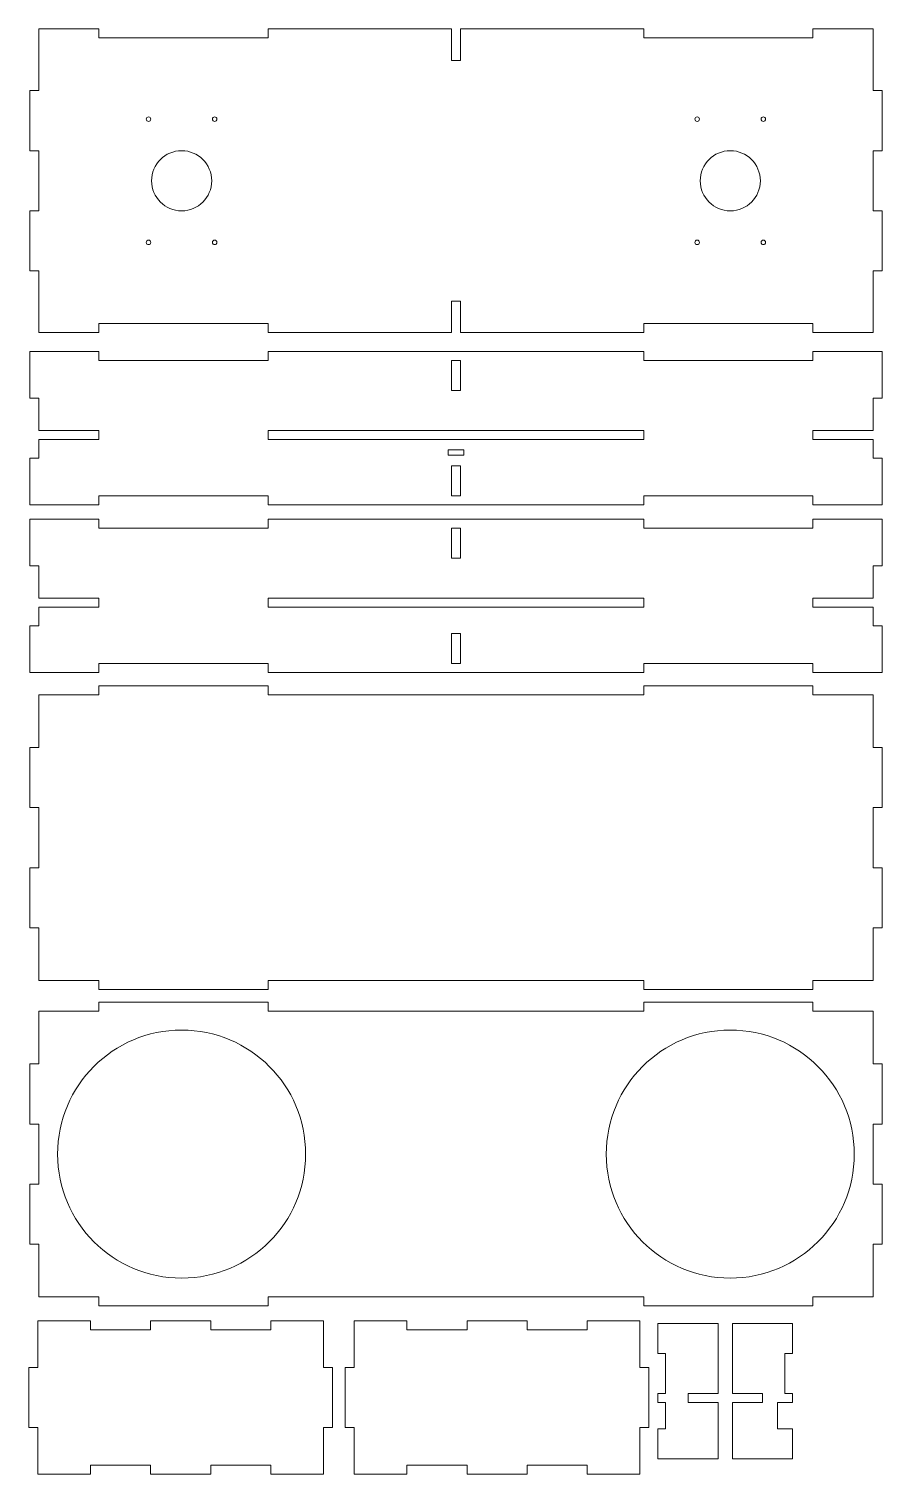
# Model space of a CAD drawing. Header units: millimetres. Extents: x 904 to 1471, y 78 to 1039.
import ezdxf

# ---------------------------------------------------------------- set-up
doc = ezdxf.new("R2010")
doc.units = ezdxf.units.MM
doc.header["$MEASUREMENT"] = 0
doc.layers.add('Visible', color=7, linetype='Continuous', lineweight=0)

msp = doc.modelspace()

# ---------------------------------------------------------------- linework, layer by layer
at = {"layer": 'Visible', "color": 1, "lineweight": 0, "true_color": 0xff0000}
for p, q in [((910.29, 1038.9), (910.29, 997.9)), ((950.29, 1038.9), (910.29, 1038.9)), ((950.29, 1032.9), (950.29, 1038.9)), ((1062.79, 1038.9), (1062.79, 1032.9)), ((1184.79, 1038.9), (1062.79, 1038.9)), ((1184.79, 1017.9), (1184.79, 1038.9)), ((1190.79, 1038.9), (1190.79, 1017.9)), ((1312.79, 1038.9), (1190.79, 1038.9)), ((1312.79, 1032.9), (1312.79, 1038.9)), ((1425.29, 1038.9), (1425.29, 1032.9)), ((1465.29, 1038.9), (1425.29, 1038.9)), ((1465.29, 997.9), (1465.29, 1038.9)), ((1062.79, 1032.9), (950.29, 1032.9)), ((1425.29, 1032.9), (1312.79, 1032.9)), ((1190.79, 1017.9), (1184.79, 1017.9)), ((904.29, 997.9), (904.29, 957.9)), ((910.29, 997.9), (904.29, 997.9)), ((1471.29, 997.9), (1465.29, 997.9)), ((1471.29, 957.9), (1471.29, 997.9)), ((904.29, 957.9), (910.29, 957.9)), ((910.29, 957.9), (910.29, 917.9)), ((1465.29, 917.9), (1465.29, 957.9)), ((1465.29, 957.9), (1471.29, 957.9)), ((904.29, 917.9), (904.29, 877.9)), ((910.29, 917.9), (904.29, 917.9)), ((1471.29, 917.9), (1465.29, 917.9)), ((1471.29, 877.9), (1471.29, 917.9)), ((904.29, 877.9), (910.29, 877.9)), ((910.29, 877.9), (910.29, 836.9)), ((1465.29, 877.9), (1471.29, 877.9)), ((1465.29, 836.9), (1465.29, 877.9)), ((1184.79, 857.9), (1190.79, 857.9)), ((1184.79, 836.9), (1184.79, 857.9)), ((1190.79, 857.9), (1190.79, 836.9)), ((910.29, 836.9), (950.29, 836.9)), ((950.29, 842.9), (1062.79, 842.9)), ((950.29, 836.9), (950.29, 842.9)), ((1062.79, 842.9), (1062.79, 836.9)), ((1062.79, 836.9), (1184.79, 836.9)), ((1190.79, 836.9), (1312.79, 836.9)), ((1312.79, 842.9), (1425.29, 842.9)), ((1312.79, 836.9), (1312.79, 842.9)), ((1425.29, 842.9), (1425.29, 836.9)), ((1425.29, 836.9), (1465.29, 836.9)), ((904.29, 824.4), (950.29, 824.4)), ((904.29, 793.4), (904.29, 824.4)), ((950.29, 824.4), (950.29, 818.4)), ((950.29, 818.4), (1062.79, 818.4)), ((1062.79, 824.4), (1312.79, 824.4)), ((1062.79, 818.4), (1062.79, 824.4)), ((1190.79, 818.4), (1184.79, 818.4)), ((1184.79, 818.4), (1184.79, 798.4)), ((1190.79, 798.4), (1190.79, 818.4)), ((1312.79, 824.4), (1312.79, 818.4)), ((1312.79, 818.4), (1425.29, 818.4)), ((1425.29, 824.4), (1471.29, 824.4)), ((1425.29, 818.4), (1425.29, 824.4)), ((1471.29, 824.4), (1471.29, 793.4)), ((1184.79, 798.4), (1190.79, 798.4)), ((910.29, 793.4), (904.29, 793.4)), ((910.29, 771.9), (910.29, 793.4)), ((1465.29, 793.4), (1465.29, 771.9)), ((1471.29, 793.4), (1465.29, 793.4)), ((950.29, 771.9), (910.29, 771.9)), ((950.29, 765.9), (950.29, 771.9)), ((1062.79, 771.9), (1062.79, 765.9)), ((1312.79, 771.9), (1062.79, 771.9)), ((1312.79, 765.9), (1312.79, 771.9)), ((1425.29, 771.9), (1425.29, 765.9)), ((1465.29, 771.9), (1425.29, 771.9)), ((910.29, 765.9), (950.29, 765.9)), ((910.29, 753.4), (910.29, 765.9)), ((1062.79, 765.9), (1312.79, 765.9)), ((1425.29, 765.9), (1465.29, 765.9)), ((1465.29, 765.9), (1465.29, 753.4)), ((904.29, 753.4), (910.29, 753.4)), ((904.29, 722.4), (904.29, 753.4)), ((1192.96, 758.93), (1182.62, 758.93)), ((1182.62, 758.93), (1182.62, 755.37)), ((1182.62, 755.37), (1192.96, 755.37)), ((1192.96, 755.37), (1192.96, 758.93)), ((1465.29, 753.4), (1471.29, 753.4)), ((1471.29, 753.4), (1471.29, 722.4)), ((1184.79, 748.4), (1184.79, 728.4)), ((1190.79, 748.4), (1184.79, 748.4)), ((1190.79, 728.4), (1190.79, 748.4)), ((950.29, 722.4), (904.29, 722.4)), ((950.29, 728.4), (950.29, 722.4)), ((1062.79, 728.4), (950.29, 728.4)), ((1062.79, 722.4), (1062.79, 728.4)), ((1312.79, 722.4), (1062.79, 722.4)), ((1184.79, 728.4), (1190.79, 728.4)), ((1312.79, 728.4), (1312.79, 722.4)), ((1425.29, 728.4), (1312.79, 728.4)), ((1425.29, 722.4), (1425.29, 728.4)), ((1471.29, 722.4), (1425.29, 722.4)), ((904.29, 712.79), (950.29, 712.79)), ((904.29, 681.79), (904.29, 712.79)), ((950.29, 712.79), (950.29, 706.79)), ((1062.79, 712.79), (1312.79, 712.79)), ((1062.79, 706.79), (1062.79, 712.79)), ((1312.79, 712.79), (1312.79, 706.79)), ((1425.29, 712.79), (1471.29, 712.79)), ((1425.29, 706.79), (1425.29, 712.79)), ((1471.29, 712.79), (1471.29, 681.79)), ((950.29, 706.79), (1062.79, 706.79)), ((1190.79, 706.79), (1184.79, 706.79)), ((1184.79, 706.79), (1184.79, 686.79)), ((1190.79, 686.79), (1190.79, 706.79)), ((1312.79, 706.79), (1425.29, 706.79)), ((1184.79, 686.79), (1190.79, 686.79)), ((910.29, 681.79), (904.29, 681.79)), ((910.29, 660.29), (910.29, 681.79)), ((1465.29, 681.79), (1465.29, 660.29)), ((1471.29, 681.79), (1465.29, 681.79)), ((950.29, 660.29), (910.29, 660.29)), ((910.29, 654.29), (950.29, 654.29)), ((910.29, 641.79), (910.29, 654.29)), ((950.29, 654.29), (950.29, 660.29)), ((1062.79, 660.29), (1062.79, 654.29)), ((1312.79, 660.29), (1062.79, 660.29)), ((1062.79, 654.29), (1312.79, 654.29)), ((1312.79, 654.29), (1312.79, 660.29)), ((1425.29, 660.29), (1425.29, 654.29)), ((1465.29, 660.29), (1425.29, 660.29)), ((1425.29, 654.29), (1465.29, 654.29)), ((1465.29, 654.29), (1465.29, 641.79)), ((904.29, 641.79), (910.29, 641.79)), ((904.29, 610.79), (904.29, 641.79)), ((1190.79, 636.79), (1184.79, 636.79)), ((1184.79, 636.79), (1184.79, 616.79)), ((1190.79, 616.79), (1190.79, 636.79)), ((1465.29, 641.79), (1471.29, 641.79)), ((1471.29, 641.79), (1471.29, 610.79)), ((950.29, 616.79), (950.29, 610.79)), ((1062.79, 616.79), (950.29, 616.79)), ((1062.79, 610.79), (1062.79, 616.79)), ((1184.79, 616.79), (1190.79, 616.79)), ((1312.79, 616.79), (1312.79, 610.79)), ((1425.29, 616.79), (1312.79, 616.79)), ((1425.29, 610.79), (1425.29, 616.79)), ((950.29, 610.79), (904.29, 610.79)), ((1312.79, 610.79), (1062.79, 610.79)), ((1471.29, 610.79), (1425.29, 610.79)), ((910.29, 596.05), (910.29, 561.05)), ((950.29, 596.05), (910.29, 596.05)), ((950.29, 602.05), (950.29, 596.05)), ((1062.79, 602.05), (950.29, 602.05)), ((1062.79, 596.05), (1062.79, 602.05)), ((1312.79, 596.05), (1062.79, 596.05)), ((1312.79, 602.05), (1312.79, 596.05)), ((1425.29, 602.05), (1312.79, 602.05)), ((1425.29, 596.05), (1425.29, 602.05)), ((1465.29, 596.05), (1425.29, 596.05)), ((1465.29, 561.05), (1465.29, 596.05)), ((904.29, 561.05), (904.29, 521.05)), ((910.29, 561.05), (904.29, 561.05)), ((1471.29, 561.05), (1465.29, 561.05)), ((1471.29, 521.05), (1471.29, 561.05)), ((904.29, 521.05), (910.29, 521.05)), ((910.29, 521.05), (910.29, 481.05)), ((1465.29, 521.05), (1471.29, 521.05)), ((1465.29, 481.05), (1465.29, 521.05)), ((904.29, 481.05), (904.29, 441.05)), ((910.29, 481.05), (904.29, 481.05)), ((1471.29, 481.05), (1465.29, 481.05)), ((1471.29, 441.05), (1471.29, 481.05)), ((904.29, 441.05), (910.29, 441.05)), ((910.29, 441.05), (910.29, 406.05)), ((1465.29, 441.05), (1471.29, 441.05)), ((1465.29, 406.05), (1465.29, 441.05)), ((910.29, 406.05), (950.29, 406.05)), ((950.29, 406.05), (950.29, 400.05)), ((1062.79, 406.05), (1312.79, 406.05)), ((1062.79, 400.05), (1062.79, 406.05)), ((1312.79, 406.05), (1312.79, 400.05)), ((1425.29, 406.05), (1465.29, 406.05)), ((1425.29, 400.05), (1425.29, 406.05)), ((950.29, 400.05), (1062.79, 400.05)), ((1312.79, 400.05), (1425.29, 400.05)), ((910.29, 385.55), (910.29, 350.55)), ((950.29, 385.55), (910.29, 385.55)), ((950.29, 391.55), (950.29, 385.55)), ((1062.79, 391.55), (950.29, 391.55)), ((1062.79, 385.55), (1062.79, 391.55)), ((1312.79, 385.55), (1062.79, 385.55)), ((1312.79, 391.55), (1312.79, 385.55)), ((1425.29, 391.55), (1312.79, 391.55)), ((1425.29, 385.55), (1425.29, 391.55)), ((1465.29, 385.55), (1425.29, 385.55)), ((1465.29, 350.55), (1465.29, 385.55)), ((904.29, 350.55), (904.29, 310.55)), ((910.29, 350.55), (904.29, 350.55)), ((1471.29, 350.55), (1465.29, 350.55)), ((1471.29, 310.55), (1471.29, 350.55)), ((904.29, 310.55), (910.29, 310.55)), ((910.29, 310.55), (910.29, 270.55)), ((1465.29, 310.55), (1471.29, 310.55)), ((1465.29, 270.55), (1465.29, 310.55)), ((904.29, 270.55), (904.29, 230.55)), ((910.29, 270.55), (904.29, 270.55)), ((1471.29, 270.55), (1465.29, 270.55)), ((1471.29, 230.55), (1471.29, 270.55)), ((904.29, 230.55), (910.29, 230.55)), ((910.29, 230.55), (910.29, 195.55)), ((1465.29, 230.55), (1471.29, 230.55)), ((1465.29, 195.55), (1465.29, 230.55)), ((910.29, 195.55), (950.29, 195.55)), ((950.29, 195.55), (950.29, 189.55)), ((1062.79, 195.55), (1312.79, 195.55)), ((1062.79, 189.55), (1062.79, 195.55)), ((1312.79, 195.55), (1312.79, 189.55)), ((1425.29, 195.55), (1465.29, 195.55)), ((1425.29, 189.55), (1425.29, 195.55)), ((950.29, 189.55), (1062.79, 189.55)), ((1312.79, 189.55), (1425.29, 189.55)), ((909.68, 179.74), (944.68, 179.74)), ((909.68, 148.74), (909.68, 179.74)), ((944.68, 179.74), (944.68, 173.74)), ((944.68, 173.74), (984.68, 173.74)), ((984.68, 179.74), (1024.68, 179.74)), ((984.68, 173.74), (984.68, 179.74)), ((1024.68, 179.74), (1024.68, 173.74)), ((1024.68, 173.74), (1064.68, 173.74)), ((1064.68, 179.74), (1099.68, 179.74)), ((1064.68, 173.74), (1064.68, 179.74)), ((1099.68, 179.74), (1099.68, 148.74)), ((1120.18, 179.74), (1155.18, 179.74)), ((1120.18, 148.74), (1120.18, 179.74)), ((1155.18, 179.74), (1155.18, 173.74)), ((1155.18, 173.74), (1195.18, 173.74)), ((1195.18, 179.74), (1235.18, 179.74)), ((1195.18, 173.74), (1195.18, 179.74)), ((1235.18, 179.74), (1235.18, 173.74)), ((1235.18, 173.74), (1275.18, 173.74)), ((1275.18, 179.74), (1310.18, 179.74)), ((1275.18, 173.74), (1275.18, 179.74)), ((1310.18, 179.74), (1310.18, 148.74)), ((1322.18, 177.94), (1322.18, 157.94)), ((1362.18, 177.94), (1322.18, 177.94)), ((1362.18, 131.44), (1362.18, 177.94)), ((1371.68, 177.94), (1411.68, 177.94)), ((1371.68, 131.44), (1371.68, 177.94)), ((1411.68, 177.94), (1411.68, 157.94)), ((1322.18, 157.94), (1327.18, 157.94)), ((1327.18, 157.94), (1327.18, 131.44)), ((1406.68, 157.94), (1406.68, 131.44)), ((1411.68, 157.94), (1406.68, 157.94)), ((903.68, 148.74), (909.68, 148.74)), ((903.68, 108.74), (903.68, 148.74)), ((1099.68, 148.74), (1105.68, 148.74)), ((1105.68, 148.74), (1105.68, 108.74)), ((1114.18, 148.74), (1120.18, 148.74)), ((1114.18, 108.74), (1114.18, 148.74)), ((1310.18, 148.74), (1316.18, 148.74)), ((1316.18, 148.74), (1316.18, 108.74)), ((1322.18, 131.44), (1322.18, 125.44)), ((1327.18, 131.44), (1322.18, 131.44)), ((1322.18, 125.44), (1327.18, 125.44)), ((1327.18, 125.44), (1327.18, 107.94)), ((1342.18, 131.44), (1362.18, 131.44)), ((1342.18, 125.44), (1342.18, 131.44)), ((1362.18, 125.44), (1342.18, 125.44)), ((1362.18, 87.94), (1362.18, 125.44)), ((1391.68, 131.44), (1371.68, 131.44)), ((1371.68, 125.44), (1391.68, 125.44)), ((1371.68, 87.94), (1371.68, 125.44)), ((1391.68, 125.44), (1391.68, 131.44)), ((1401.68, 125.44), (1401.68, 107.94)), ((1411.68, 125.44), (1401.68, 125.44)), ((1406.68, 131.44), (1411.68, 131.44)), ((1411.68, 131.44), (1411.68, 125.44)), ((909.68, 108.74), (903.68, 108.74)), ((909.68, 77.74), (909.68, 108.74)), ((1099.68, 108.74), (1099.68, 77.74)), ((1105.68, 108.74), (1099.68, 108.74)), ((1120.18, 108.74), (1114.18, 108.74)), ((1120.18, 77.74), (1120.18, 108.74)), ((1310.18, 108.74), (1310.18, 77.74)), ((1316.18, 108.74), (1310.18, 108.74)), ((1322.18, 107.94), (1322.18, 87.94)), ((1327.18, 107.94), (1322.18, 107.94)), ((1401.68, 107.94), (1411.68, 107.94)), ((1411.68, 107.94), (1411.68, 87.94)), ((1322.18, 87.94), (1362.18, 87.94)), ((1411.68, 87.94), (1371.68, 87.94)), ((944.68, 77.74), (909.68, 77.74)), ((944.68, 83.74), (944.68, 77.74)), ((984.68, 83.74), (944.68, 83.74)), ((984.68, 77.74), (984.68, 83.74)), ((1024.68, 77.74), (984.68, 77.74)), ((1024.68, 83.74), (1024.68, 77.74)), ((1064.68, 83.74), (1024.68, 83.74)), ((1064.68, 77.74), (1064.68, 83.74)), ((1099.68, 77.74), (1064.68, 77.74)), ((1155.18, 77.74), (1120.18, 77.74)), ((1155.18, 83.74), (1155.18, 77.74)), ((1195.18, 83.74), (1155.18, 83.74)), ((1195.18, 77.74), (1195.18, 83.74)), ((1235.18, 77.74), (1195.18, 77.74)), ((1235.18, 83.74), (1235.18, 77.74)), ((1275.18, 83.74), (1235.18, 83.74)), ((1275.18, 77.74), (1275.18, 83.74)), ((1310.18, 77.74), (1275.18, 77.74))]:
    msp.add_line(p, q, dxfattribs=at)
for centre, radius in [((983.29, 978.9), 1.5), ((1027.29, 978.9), 1.5), ((1348.29, 978.9), 1.5), ((1392.29, 978.9), 1.5), ((1005.29, 937.9), 20), ((1370.29, 937.9), 20), ((983.29, 896.9), 1.5), ((1027.29, 896.9), 1.5), ((1348.29, 896.9), 1.5), ((1392.29, 896.9), 1.5), ((1005.29, 290.55), 82.5), ((1370.29, 290.55), 82.5)]:
    msp.add_circle(centre, radius, dxfattribs=at)

doc.saveas('drawing.dxf')
